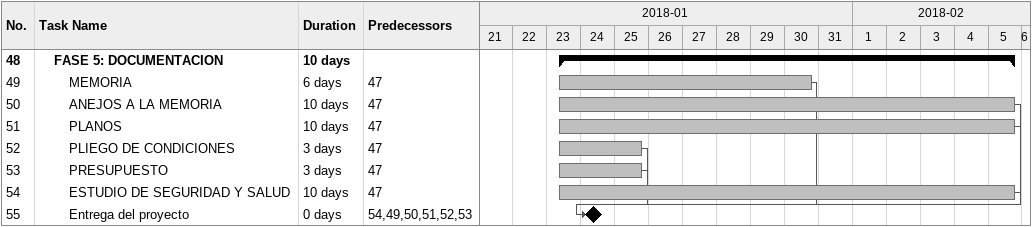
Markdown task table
| ID | Level | Task | Duration | Start | Finish | Predecessors |
|---|---|---|---|---|---|---|
| 48 | 2 | **FASE 5: DOCUMENTACION** | 10d | 2018-01-23 | 2018-02-05 |  |
| 49 | 3 | MEMORIA | 6d | 2018-01-23 | 2018-01-30 | 47 |
| 50 | 3 | ANEJOS A LA MEMORIA | 10d | 2018-01-23 | 2018-02-05 | 47 |
| 51 | 3 | PLANOS | 10d | 2018-01-23 | 2018-02-05 | 47 |
| 52 | 3 | PLIEGO DE CONDICIONES | 3d | 2018-01-23 | 2018-01-25 | 47 |
| 53 | 3 | PRESUPUESTO | 3d | 2018-01-23 | 2018-01-25 | 47 |
| 54 | 3 | ESTUDIO DE SEGURIDAD Y SALUD | 10d | 2018-01-23 | 2018-02-05 | 47 |
| 55 | 3 | Entrega del proyecto | 0d | 2018-01-24 | 2018-01-24 | 54, 49, 50, 51, 52, 53 |
